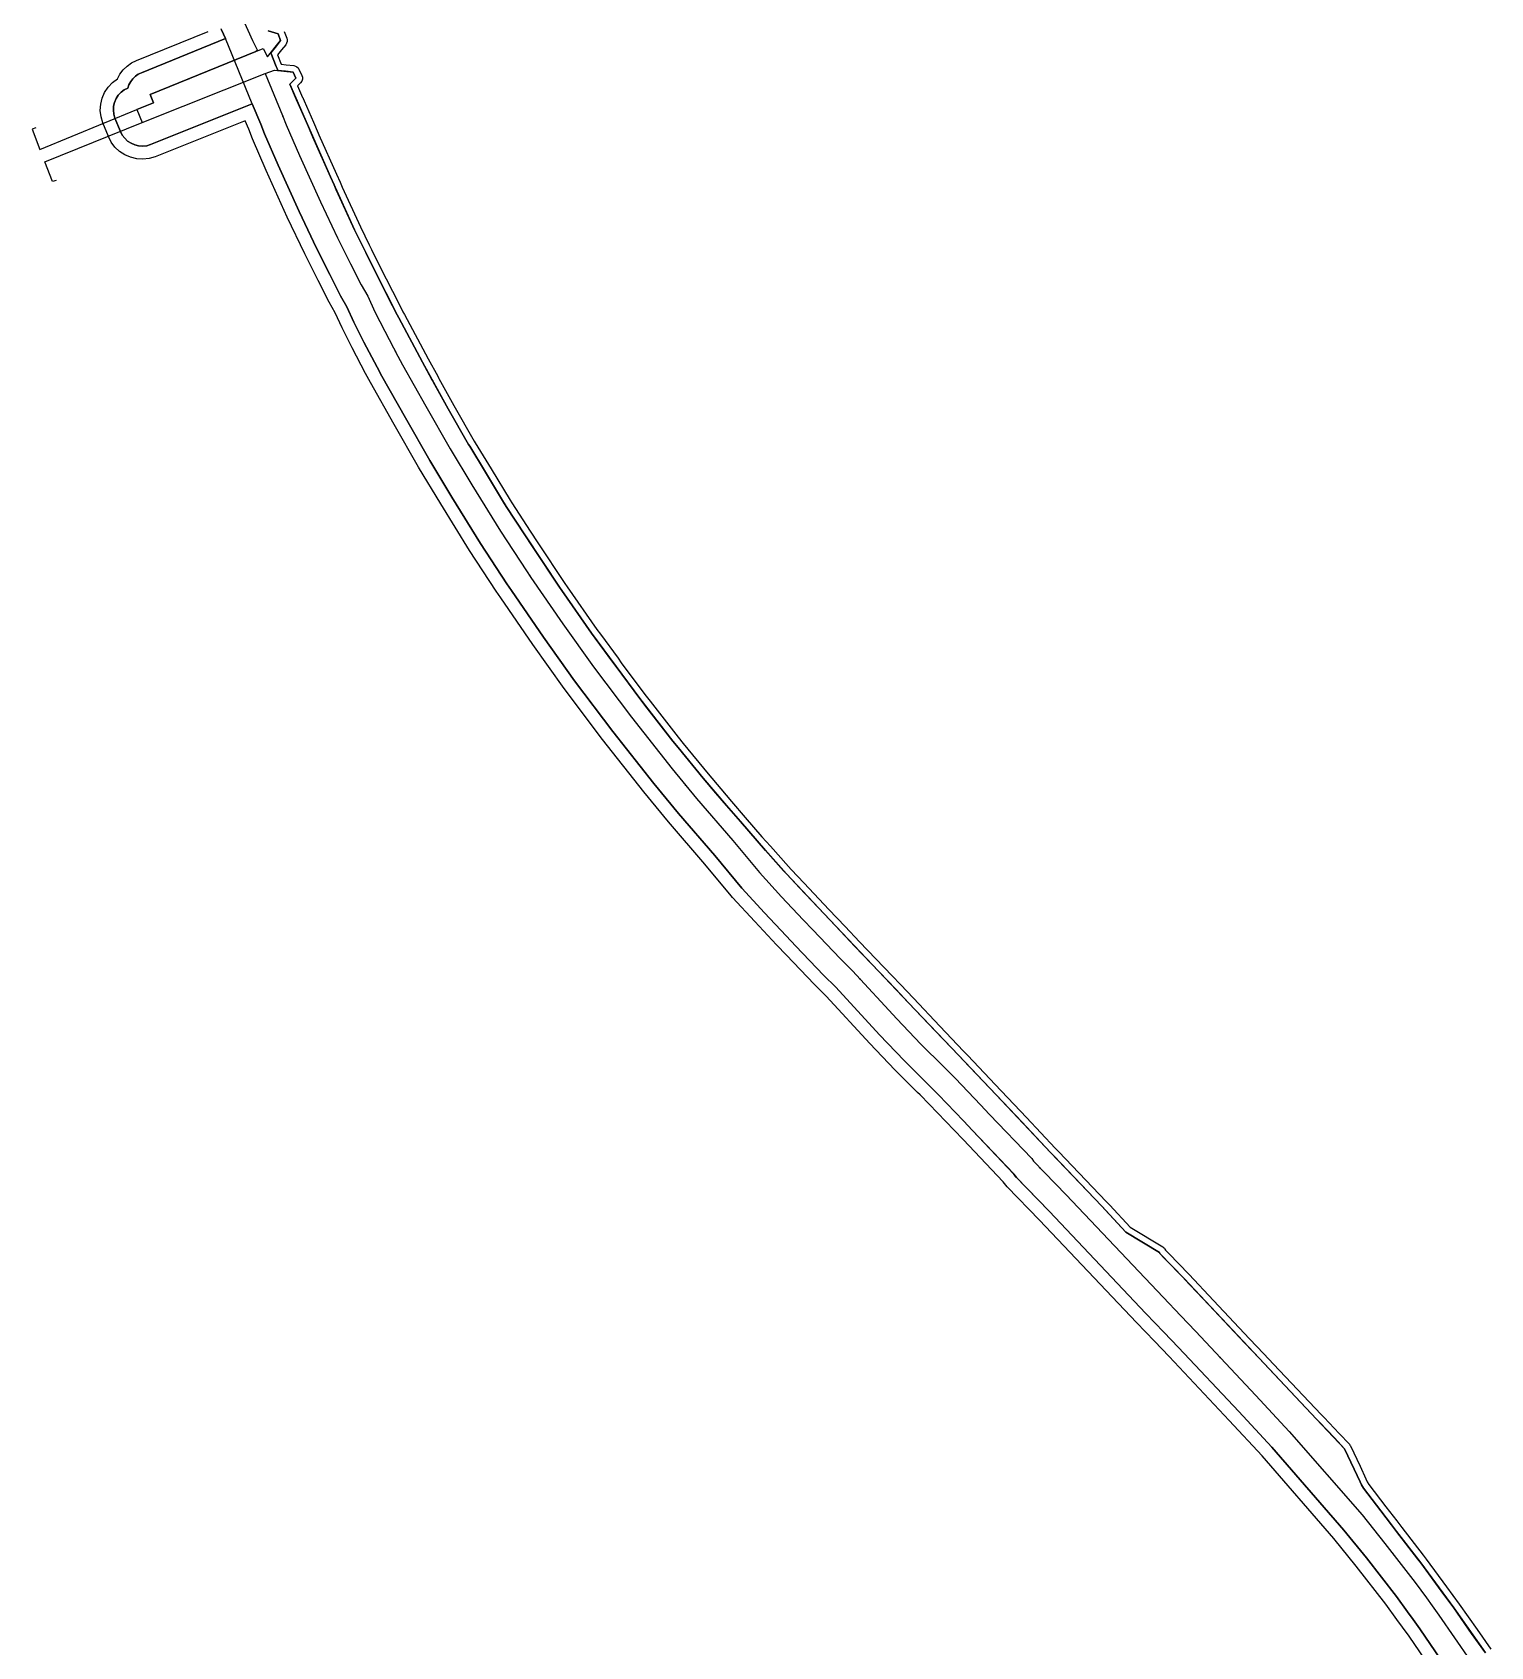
# Model space of a CAD drawing. Header units: inches. Extents: x 87989 to 118156, y 435697 to 451526.
# Drawn here: x 106635 to 107193, y 446828 to 447447 of the extents above; entities that cross this region are included whole.
import ezdxf

# ---------------------------------------------------------------- set-up
doc = ezdxf.new("R2010")
doc.units = ezdxf.units.IN
doc.header["$MEASUREMENT"] = 0
for name, color, linetype, true_color in [('As_waterkering_BWK', 7, 'Continuous', 0x7b8981), ('Beschermingszone_BWK', 7, 'Continuous', 0xcf890d), ('Grens_bebouwingsvrije_zone_BWK', 7, 'Continuous', 0x6789ae), ('Kernzone_BWK', 7, 'Continuous', 0xcb89af), ('Kunstwerken_BWK', 7, 'Continuous', 0xc78952), ('Referentiepunten_BWK', 7, 'Continuous', 0x178980)]:
    doc.layers.add(name, color=color, linetype=linetype, true_color=true_color)

msp = doc.modelspace()

# ---------------------------------------------------------------- linework, layer by layer
at = {"layer": 'As_waterkering_BWK'}
msp.add_lwpolyline([(106715.5342, 447451.2096), (106719.1255, 447443.2967), (106721.0273, 447439.5188), (106720.4204, 447439.145), (106680.025, 447422.694), (106681.275, 447419.461), (106674.895, 447416.874), (106676.921, 447411.917), (106723.951, 447430.711), (106730.6933, 447414.6468), (106732.0844, 447411.0801), (106737.1665, 447399.2686), (106745.1606, 447381.6434), (106751.7479, 447367.7521), (106756.7198, 447357.8117), (106760.7874, 447349.8648), (106763.3023, 447345.4272), (106766.0383, 447339.4468), (106769.7633, 447332.0091), (106774.7693, 447322.478), (106776.55, 447319.2116), (106785.5336, 447303.2859), (106794.807, 447287.0415), (106803.1567, 447273.2003), (106814.0546, 447255.5379), (106824.0476, 447240.3138), (106825.7482, 447237.7747), (106837.9086, 447220.0693), (106849.7017, 447203.4826), (106864.2501, 447184.2225), (106879.8128, 447164.5187), (106889.1597, 447153.1834), (106902.9651, 447137.0565), (106913.1803, 447124.7635), (106921.7056, 447115.5337), (106929.9832, 447106.7306), (106933.7055, 447102.7902), (106944.0942, 447091.8361), (106948.8632, 447087.1509), (106965.7475, 447068.8283), (106975.0088, 447059.0756), (106983.6397, 447050.5022), (106984.5681, 447049.5799), (106988.2357, 447045.9367), (106997.8346, 447035.8549), (107001.3302, 447032.1836), (107017.4275, 447015.2769), (107018.1535, 447014.2215), (107030.5748, 447001.3544), (107067.7053, 446962.1987), (107074.5702, 446955.0078), (107080.2013, 446949.1199), (107103.2825, 446924.5624), (107116.0299, 446910.7823), (107143.8915, 446878.7932), (107152.6125, 446867.936), (107164.2564, 446852.9949), (107168.5735, 446847.0254), (107170.7264, 446844.0485), (107173.3521, 446840.4177), (107185.2616, 446823.0777)], dxfattribs=at)
at = {"layer": 'Beschermingszone_BWK'}
for points in [[(107173.6878, 446815.2009), (107161.9082, 446832.3514), (107159.3821, 446835.8444), (107157.2292, 446838.8213), (107153.0593, 446844.5873), (107141.6332, 446859.249), (107133.1513, 446869.8085), (107105.6105, 446901.4293), (107093.0433, 446915.0149), (107070.0417, 446939.4877), (107064.4482, 446945.3359), (107057.5627, 446952.5484), (107020.4592, 446991.676), (107008.0811, 447004.498), (107006.5708, 447006.3572), (106991.1909, 447022.5297), (106987.6953, 447026.2012), (106978.2309, 447036.1417), (106974.7017, 447039.6474), (106973.7733, 447040.5697), (106964.9996, 447049.2892), (106955.5239, 447059.2645), (106938.8037, 447077.4078), (106934.1094, 447082.0257), (106923.5377, 447093.1664), (106919.795, 447097.1286), (106911.4639, 447105.9888), (106902.8961, 447115.2642), (106902.4127, 447115.8159), (106892.2631, 447128.0301), (106878.4413, 447144.1779), (106868.9189, 447155.7266), (106853.1713, 447175.6646), (106838.4111, 447195.2072), (106826.4335, 447212.0501), (106814.1621, 447229.9163), (106812.3796, 447232.5772), (106802.2454, 447248.0211), (106791.2055, 447265.9088), (106782.734, 447279.9554), (106773.3575, 447296.3763), (106764.307, 447312.422), (106762.4261, 447315.8725), (106757.3071, 447325.6195), (106753.4139, 447333.4001), (106750.8235, 447339.0518), (106748.4662, 447343.2241), (106744.2281, 447351.4909), (106739.1624, 447361.6215), (106732.4608, 447375.7527), (106724.3616, 447393.6106), (106719.1328, 447405.7699), (106717.7151, 447409.3934), (106716.3676, 447412.6041), (106681.9127, 447398.839), (106679.6015, 447398.1772), (106677.2111, 447397.9207), (106674.8121, 447398.0771), (106672.4753, 447398.6417), (106670.2695, 447399.5978), (106668.2599, 447400.9173), (106666.5057, 447402.5613), (106665.0587, 447404.4811), (106663.9616, 447406.6203), (106661.8375, 447411.8315), (106661.1627, 447414.1361), (106660.8945, 447416.5223), (106661.0408, 447418.9191), (106661.5972, 447421.2551), (106662.5471, 447423.4605), (106663.8623, 447425.4696), (106665.5035, 447427.2225), (106667.4217, 447428.667), (106668.4162, 447430.4871), (106669.6784, 447432.133), (106671.1784, 447433.5654), (106672.8806, 447434.7505), (106674.7446, 447435.66), (106702.2249, 447446.8513)], [(106707.3388, 447447.4902), (106708.8537, 447444.1522), (106676.6305, 447431.0293), (106675.4147, 447430.4288), (106674.3052, 447429.6492), (106673.3283, 447428.7089), (106672.5069, 447427.63), (106671.8604, 447426.438), (106671.404, 447425.1612), (106670.0415, 447424.4468), (106668.8208, 447423.5105), (106667.7777, 447422.3796), (106666.9429, 447421.0874), (106666.3408, 447419.6716), (106665.989, 447418.1739), (106665.898, 447416.6382), (106666.0703, 447415.1094), (106666.5009, 447413.6324), (106668.59, 447408.512), (106669.2953, 447407.1368), (106670.2255, 447405.9026), (106671.3531, 447404.8458), (106672.645, 447403.9975), (106674.063, 447403.3829), (106675.5653, 447403.0199), (106677.1075, 447402.9194), (106678.6442, 447403.0843), (106680.13, 447403.5097), (106719.0759, 447419.0708), (106722.3502, 447411.2696), (106723.7584, 447407.6664), (106728.9348, 447395.6313), (106736.9964, 447377.8565), (106743.6572, 447363.811), (106748.6894, 447353.7483), (106752.8666, 447345.5958), (106755.2802, 447341.3287), (106757.9226, 447335.5596), (106761.7557, 447327.9015), (106766.8344, 447318.2316), (106768.6795, 447314.8468), (106777.7061, 447298.844), (106787.0458, 447282.4861), (106795.4738, 447268.5129), (106806.463, 447250.7057), (106816.5468, 447235.3403), (106818.3, 447232.7229), (106830.5317, 447214.9141), (106842.4435, 447198.1627), (106857.128, 447178.721), (106872.8095, 447158.8667), (106882.2693, 447147.3941), (106896.0856, 447131.2541), (106906.4136, 447118.8341), (106915.1216, 447109.3977), (106923.4336, 447100.5579), (106927.1691, 447096.6035), (106937.6754, 447085.5294), (106942.3964, 447080.8875), (106959.1752, 447062.6802), (106968.5744, 447052.7843), (106977.297, 447044.1171), (106978.2254, 447043.1948), (106981.8041, 447039.64), (106991.3165, 447029.6489), (106994.8121, 447025.9775), (107010.5778, 447009.3544), (107011.6784, 447007.9707), (107024.072, 446995.1326), (107061.1851, 446955.9949), (107068.0632, 446948.7902), (107073.6701, 446942.9278), (107096.7002, 446918.4247), (107109.3317, 446904.7697), (107136.9871, 446873.0173), (107145.5547, 446862.3518), (107157.0583, 446847.59), (107161.2807, 446841.7514), (107163.4336, 446838.7744), (107165.9953, 446835.2322), (107177.8213, 446818.014)], [(107191.094, 446825.957), (107185.8606, 446833.4567), (107179.07, 446843.188), (107174.2094, 446849.79), (107166.384, 446860.419), (107165.3046, 446861.8286), (107157.105, 446872.537), (107155.1817, 446875.0313), (107151.046, 446880.395), (107144.419, 446889.105), (107143.662, 446890.336), (107143.1146, 446891.5439), (107140.916, 446896.395), (107137.224, 446904.159), (107133.3, 446908.2895), (107127.5503, 446914.3418), (107126.431, 446915.52), (107108.1722, 446934.8802), (107104.466, 446938.81), (107099.0498, 446944.5659), (107085.2727, 446959.207), (107075.9151, 446969.1514), (107075.78, 446969.295), (107068.1277, 446977.1816), (107066.502, 446978.857), (107066.312, 446979.33), (107053.531, 446987.094), (107045.5271, 446995.6699), (107044.253, 446997.035), (107041.4576, 446999.9655), (107026.0038, 447016.1661), (107024.656, 447017.579), (107013.5969, 447029.2911), (107004.0916, 447039.3577), (107003.827, 447039.638), (106991.1469, 447052.9904), (106989.531, 447054.692), (106980.5145, 447064.1969), (106970.312, 447074.952), (106965.3727, 447080.1367), (106962.179, 447083.4892), (106949.7678, 447096.5171), (106944.1998, 447102.3618), (106937.933, 447108.94), (106928.5317, 447118.96), (106923.543, 447124.277), (106922.4846, 447125.46), (106915.5686, 447133.19), (106912.277, 447136.869), (106905.9004, 447144.2827), (106900.632, 447150.408), (106896.5186, 447155.2138), (106891.637, 447160.917), (106882.0937, 447172.6507), (106880.087, 447175.118), (106869.3723, 447188.8716), (106867.401, 447191.402), (106858.312, 447203.615), (106857.0558, 447205.3279), (106850.3222, 447214.5098), (106848.939, 447216.396), (106837.5801, 447232.7348), (106836.631, 447234.1), (106826.3455, 447249.6027), (106823.377, 447254.077), (106816.276, 447264.964), (106815.6462, 447266.004), (106808.3707, 447278.019), (106802.296, 447288.0509), (106801.886, 447288.728), (106794.028, 447302.361), (106788.3419, 447312.6943), (106788.1608, 447313.0235), (106787.855, 447313.5791), (106784.182, 447320.254), (106775.1146, 447337.2329), (106774.525, 447338.337), (106772.8041, 447341.7228), (106765.815, 447355.473), (106762.4957, 447362.2361), (106761.6166, 447364.0272), (106758.241, 447370.905), (106751.2337, 447386.2074), (106750.3784, 447388.0751), (106748.963, 447391.166), (106742.297, 447406.2893), (106742.0174, 447406.9236), (106740.158, 447411.142), (106736.6122, 447419.2824), (106736.2529, 447420.1072), (106736.1997, 447420.2292), (106736.0454, 447420.5834), (106733.436, 447426.574), (106735.7709, 447428.9374), (106734.6737, 447431.2538), (106731.7291, 447431.5584), (106728.8948, 447431.8516), (106728.5614, 447432.646), (106728.1983, 447433.3541), (106726.1893, 447438.6836), (106728.2962, 447441.3043), (106729.9191, 447443.3231), (106728.9438, 447445.8833), (106725.105, 447447.118)]]:
    msp.add_lwpolyline(points, dxfattribs=at)
msp.add_lwpolyline([(106731.28, 447446.7733), (106732.2618, 447444.1957, -0.26431355), (106731.8676, 447441.7567), (106730.2447, 447439.7379), (106728.7482, 447437.8766), (106730.1423, 447434.2359), (106731.9863, 447434.0451), (106734.9309, 447433.7405, -0.26213893), (106736.9331, 447432.324), (106738.0303, 447430.0076, -0.31524527), (106737.5494, 447427.1804), (106736.4038, 447426.0208), (106738.3374, 447421.5818), (106738.4915, 447421.2281), (106738.5447, 447421.1061), (106738.9042, 447420.2808), (106742.4478, 447412.1454), (106744.305, 447407.932), (106744.5846, 447407.2977), (106751.2422, 447392.1934), (106752.6514, 447389.116), (106753.5067, 447387.2483), (106760.4995, 447371.9776), (106763.8609, 447365.1287), (106764.74, 447363.3376), (106768.0534, 447356.5865), (106775.0327, 447342.8556), (106776.7413, 447339.494), (106777.3199, 447338.4106), (106786.3777, 447321.4494), (106790.0453, 447314.7845), (106790.3511, 447314.2288), (106790.5323, 447313.8995), (106796.2069, 447303.5871), (106804.039, 447289.9989), (106804.4345, 447289.3458), (106810.5092, 447279.3139), (106817.7847, 447267.299), (106818.3927, 447266.295), (106825.4702, 447255.4441), (106828.4287, 447250.9848), (106838.6993, 447235.5046), (106839.6328, 447234.1618), (106850.9736, 447217.8491), (106852.3382, 447215.9882), (106859.0718, 447206.8064), (106860.3217, 447205.1021), (106869.3912, 447192.9153), (106871.3445, 447190.408), (106882.0445, 447176.6733), (106884.0332, 447174.2281), (106893.5547, 447162.5212), (106898.4179, 447156.8395), (106902.5294, 447152.0359), (106907.7958, 447145.9129), (106914.1591, 447138.5147), (106917.4317, 447134.8569), (106924.3478, 447127.1269), (106925.3856, 447125.9669), (106930.3549, 447120.6706), (106939.7532, 447110.6538), (106946.0099, 447104.0862), (106951.5779, 447098.2415), (106963.9891, 447085.2136), (106967.1828, 447081.8611), (106972.1239, 447076.6745), (106982.3283, 447065.9175), (106991.3443, 447056.4131), (106992.9597, 447054.7119), (107005.6424, 447041.3568), (107005.9094, 447041.074), (107015.4146, 447031.0075), (107026.4693, 447019.3), (107027.8128, 447017.8917), (107043.2666, 447001.6911), (107046.0713, 446998.7507), (107047.3548, 446997.3757), (107055.1236, 446989.0517), (107067.6099, 446981.4667, -0.16302859), (107068.6352, 446980.2536), (107069.9219, 446978.9226), (107077.5875, 446971.022), (107077.7359, 446970.8646), (107087.0934, 446960.9202), (107100.8705, 446946.2791), (107106.2858, 446940.5243), (107109.991, 446936.5955), (107128.2466, 446917.2386), (107129.3628, 446916.0637), (107135.1125, 446910.0114), (107139.0365, 446905.8809, -0.07914825), (107139.4817, 446905.2326), (107143.1834, 446897.4478), (107145.3917, 446892.5759), (107145.8739, 446891.5118), (107146.4838, 446890.5199), (107153.0307, 446881.9152), (107157.1615, 446876.5579), (107159.0874, 446874.0603), (107167.2895, 446863.3485), (107168.3831, 446861.9201), (107176.2226, 446851.2722), (107181.0832, 446844.6702), (107181.1202, 446844.6186), (107187.9108, 446834.8873), (107193.1494, 446827.3801)], format="xyb", dxfattribs=at)
at = {"layer": 'Grens_bebouwingsvrije_zone_BWK'}
msp.add_lwpolyline([(107177.8212, 446818.0139), (107165.9953, 446835.2322), (107163.4336, 446838.7744), (107161.2807, 446841.7514), (107157.0583, 446847.59), (107145.5544, 446862.3515), (107136.9871, 446873.0173), (107109.3317, 446904.7697), (107096.7001, 446918.4246), (107073.67, 446942.9276), (107068.0632, 446948.7902), (107061.185, 446955.9949), (107024.0718, 446995.1325), (107011.1608, 447008.5068), (107010.4172, 447009.5879), (106994.8121, 447025.9775), (106991.3164, 447029.649), (106981.8041, 447039.64), (106978.2254, 447043.1948), (106977.297, 447044.1171), (106968.573, 447052.783), (106959.1748, 447062.6798), (106942.3964, 447080.8875), (106937.6734, 447085.5274), (106927.1691, 447096.6035), (106923.4336, 447100.5579), (106915.1215, 447109.3976), (106906.409, 447118.8301), (106896.0853, 447131.2538), (106882.2687, 447147.3936), (106872.8088, 447158.866), (106857.1272, 447178.7203), (106842.442, 447198.1616), (106830.5312, 447214.9137), (106818.2997, 447232.7227), (106816.5466, 447235.3402), (106806.4615, 447250.7047), (106795.4736, 447268.5128), (106787.0447, 447282.4855), (106777.7061, 447298.844), (106768.6791, 447314.8466), (106766.8339, 447318.2314), (106761.755, 447327.9011), (106757.9201, 447335.5584), (106755.2802, 447341.3287), (106752.8631, 447345.5939), (106748.6892, 447353.7482), (106743.6563, 447363.8105), (106736.9958, 447377.8563), (106728.934, 447395.6309), (106723.7559, 447407.6654), (106722.3502, 447411.2696), (106719.0759, 447419.0708), (106708.8537, 447444.1522), (106707.1832, 447447.833)], dxfattribs=at)
at = {"layer": 'Kernzone_BWK'}
for points in [[(107177.8213, 446818.014), (107165.9953, 446835.2322), (107163.4336, 446838.7744), (107161.2807, 446841.7514), (107157.0583, 446847.59), (107145.5547, 446862.3518), (107136.9871, 446873.0173), (107109.3317, 446904.7697), (107096.7002, 446918.4247), (107073.6701, 446942.9278), (107068.0632, 446948.7902), (107061.1851, 446955.9949), (107024.072, 446995.1326), (107011.6784, 447007.9707), (107010.5778, 447009.3544), (106994.8121, 447025.9775), (106991.3165, 447029.6489), (106981.8041, 447039.64), (106978.2254, 447043.1948), (106977.297, 447044.1171), (106968.5744, 447052.7843), (106959.1752, 447062.6802), (106942.3964, 447080.8875), (106937.6754, 447085.5294), (106927.1691, 447096.6035), (106923.4336, 447100.5579), (106915.1216, 447109.3977), (106906.4136, 447118.8341), (106896.0856, 447131.2541), (106882.2693, 447147.3941), (106872.8095, 447158.8667), (106857.128, 447178.721), (106842.4435, 447198.1627), (106830.5317, 447214.9141), (106818.3, 447232.7229), (106816.5468, 447235.3403), (106806.463, 447250.7057), (106795.4738, 447268.5129), (106787.0458, 447282.4861), (106777.7061, 447298.844), (106768.6795, 447314.8468), (106766.8344, 447318.2316), (106761.7557, 447327.9015), (106757.9226, 447335.5596), (106755.2802, 447341.3287), (106752.8666, 447345.5958), (106748.6894, 447353.7483), (106743.6572, 447363.811), (106736.9964, 447377.8565), (106728.9348, 447395.6313), (106723.7584, 447407.6664), (106722.3502, 447411.2696), (106719.0759, 447419.0708), (106680.13, 447403.5097), (106678.6442, 447403.0843), (106677.1075, 447402.9194), (106675.5653, 447403.0199), (106674.063, 447403.3829), (106672.645, 447403.9975), (106671.3531, 447404.8458), (106670.2255, 447405.9026), (106669.2953, 447407.1368), (106668.59, 447408.512), (106666.5009, 447413.6324), (106666.0703, 447415.1094), (106665.898, 447416.6382), (106665.989, 447418.1739), (106666.3408, 447419.6716), (106666.9429, 447421.0874), (106667.7777, 447422.3796), (106668.8208, 447423.5105), (106670.0415, 447424.4468), (106671.404, 447425.1612), (106671.8604, 447426.438), (106672.5069, 447427.63), (106673.3283, 447428.7089), (106674.3052, 447429.6492), (106675.4147, 447430.4288), (106676.6305, 447431.0293), (106708.8537, 447444.1522), (106707.3388, 447447.4902)], [(106725.105, 447447.118), (106728.9438, 447445.8833), (106729.9191, 447443.3231), (106728.2962, 447441.3043), (106726.1893, 447438.6836), (106728.1983, 447433.3541), (106728.5614, 447432.646), (106728.8948, 447431.8516), (106731.7291, 447431.5584), (106734.6737, 447431.2538), (106735.7709, 447428.9374), (106733.436, 447426.574), (106736.0454, 447420.5834), (106736.1997, 447420.2292), (106736.2529, 447420.1072), (106736.6122, 447419.2824), (106740.158, 447411.142), (106742.0174, 447406.9236), (106742.297, 447406.2893), (106748.963, 447391.166), (106750.3784, 447388.0751), (106751.2337, 447386.2074), (106758.241, 447370.905), (106761.6166, 447364.0272), (106762.4957, 447362.2361), (106765.815, 447355.473), (106772.8041, 447341.7228), (106774.525, 447338.337), (106775.1146, 447337.2329), (106784.182, 447320.254), (106787.855, 447313.5791), (106788.1608, 447313.0235), (106788.3419, 447312.6943), (106794.028, 447302.361), (106801.886, 447288.728), (106802.296, 447288.0509), (106808.3707, 447278.019), (106815.6462, 447266.004), (106816.276, 447264.964), (106823.377, 447254.077), (106826.3455, 447249.6027), (106836.631, 447234.1), (106837.5801, 447232.7348), (106848.939, 447216.396), (106850.3222, 447214.5098), (106857.0558, 447205.3279), (106858.312, 447203.615), (106867.401, 447191.402), (106869.3723, 447188.8716), (106880.087, 447175.118), (106882.0937, 447172.6507), (106891.637, 447160.917), (106896.5186, 447155.2138), (106900.632, 447150.408), (106905.9004, 447144.2827), (106912.277, 447136.869), (106915.5686, 447133.19), (106922.4846, 447125.46), (106923.543, 447124.277), (106928.5317, 447118.96), (106937.933, 447108.94), (106944.1998, 447102.3618), (106949.7678, 447096.5171), (106962.179, 447083.4892), (106965.3727, 447080.1367), (106970.312, 447074.952), (106980.5145, 447064.1969), (106989.531, 447054.692), (106991.1469, 447052.9904), (107003.827, 447039.638), (107004.0916, 447039.3577), (107013.5969, 447029.2911), (107024.656, 447017.579), (107026.0038, 447016.1661), (107041.4576, 446999.9655), (107044.253, 446997.035), (107045.5271, 446995.6699), (107053.531, 446987.094), (107066.312, 446979.33), (107066.502, 446978.857), (107068.1277, 446977.1816), (107075.78, 446969.295), (107075.9151, 446969.1514), (107085.2727, 446959.207), (107099.0498, 446944.5659), (107104.466, 446938.81), (107108.1722, 446934.8802), (107126.431, 446915.52), (107127.5503, 446914.3418), (107133.3, 446908.2895), (107137.224, 446904.159), (107140.916, 446896.395), (107143.1146, 446891.5439), (107143.662, 446890.336), (107144.419, 446889.105), (107151.046, 446880.395), (107155.1817, 446875.0313), (107157.105, 446872.537), (107165.3046, 446861.8286), (107166.384, 446860.419), (107174.2094, 446849.79), (107179.07, 446843.188), (107185.8606, 446833.4567), (107191.094, 446825.957)]]:
    msp.add_lwpolyline(points, dxfattribs=at)
at = {"layer": 'Kunstwerken_BWK'}
msp.add_lwpolyline([(106733.436, 447426.574), (106740.158, 447411.142), (106748.963, 447391.166), (106758.241, 447370.905), (106765.815, 447355.473), (106774.525, 447338.337), (106784.182, 447320.254), (106794.028, 447302.361), (106801.886, 447288.728), (106816.276, 447264.964), (106823.377, 447254.077), (106836.631, 447234.1), (106848.939, 447216.396), (106858.312, 447203.615), (106867.401, 447191.402), (106880.087, 447175.118), (106891.637, 447160.917), (106900.632, 447150.408), (106912.277, 447136.869), (106923.543, 447124.277), (106937.933, 447108.94), (106970.312, 447074.952), (106989.531, 447054.692), (107003.827, 447039.638), (107024.656, 447017.579), (107044.253, 446997.035), (107053.531, 446987.094), (107066.312, 446979.33), (107066.502, 446978.857), (107075.78, 446969.295), (107104.466, 446938.81), (107126.431, 446915.52), (107137.224, 446904.159), (107140.916, 446896.395), (107143.662, 446890.336), (107144.419, 446889.105), (107151.046, 446880.395), (107157.105, 446872.537), (107166.384, 446860.419), (107179.07, 446843.188), (107191.094, 446825.957)], dxfattribs=at)
for points in [[(106674.895, 447416.874, 0), (106681.275, 447419.461, 0), (106680.025, 447422.694, 0), (106720.4204, 447439.145, 0), (106723.214, 447440.2753, 0), (106724.9207, 447437.1056, 0), (106729.9191, 447443.3231, 0), (106728.9438, 447445.8833, 0)], [(106676.921, 447411.917, 0), (106723.951, 447430.711, 0), (106727.6028, 447431.9852, 0), (106734.6737, 447431.2538, 0), (106735.7709, 447428.9374, 0)], [(106636.2611, 447409.9245, 0), (106634.8484, 447409.4536, 0), (106637.768, 447401.6366, 0), (106674.895, 447416.874, 0)], [(106674.895, 447416.874, 0), (106676.921, 447411.917, 0)], [(106643.9709, 447389.8036, 0), (106642.6299, 447389.3159, 0), (106639.704, 447396.8745, 0), (106676.921, 447411.917, 0)]]:
    msp.add_polyline3d(points, dxfattribs=at)
at = {"layer": 'Referentiepunten_BWK'}
for p in [(106694.818, 447428.7185), (106730.7854, 447414.4106), (106773.8561, 447324.2167), (106825.27, 447238.4886), (106884.943, 447158.2971), (106951.783, 447083.9824), (107020.7126, 447011.5705), (107089.6182, 446939.1007), (107155.6422, 446864.0484)]:
    msp.add_point(p, dxfattribs=at)

doc.saveas('drawing.dxf')
